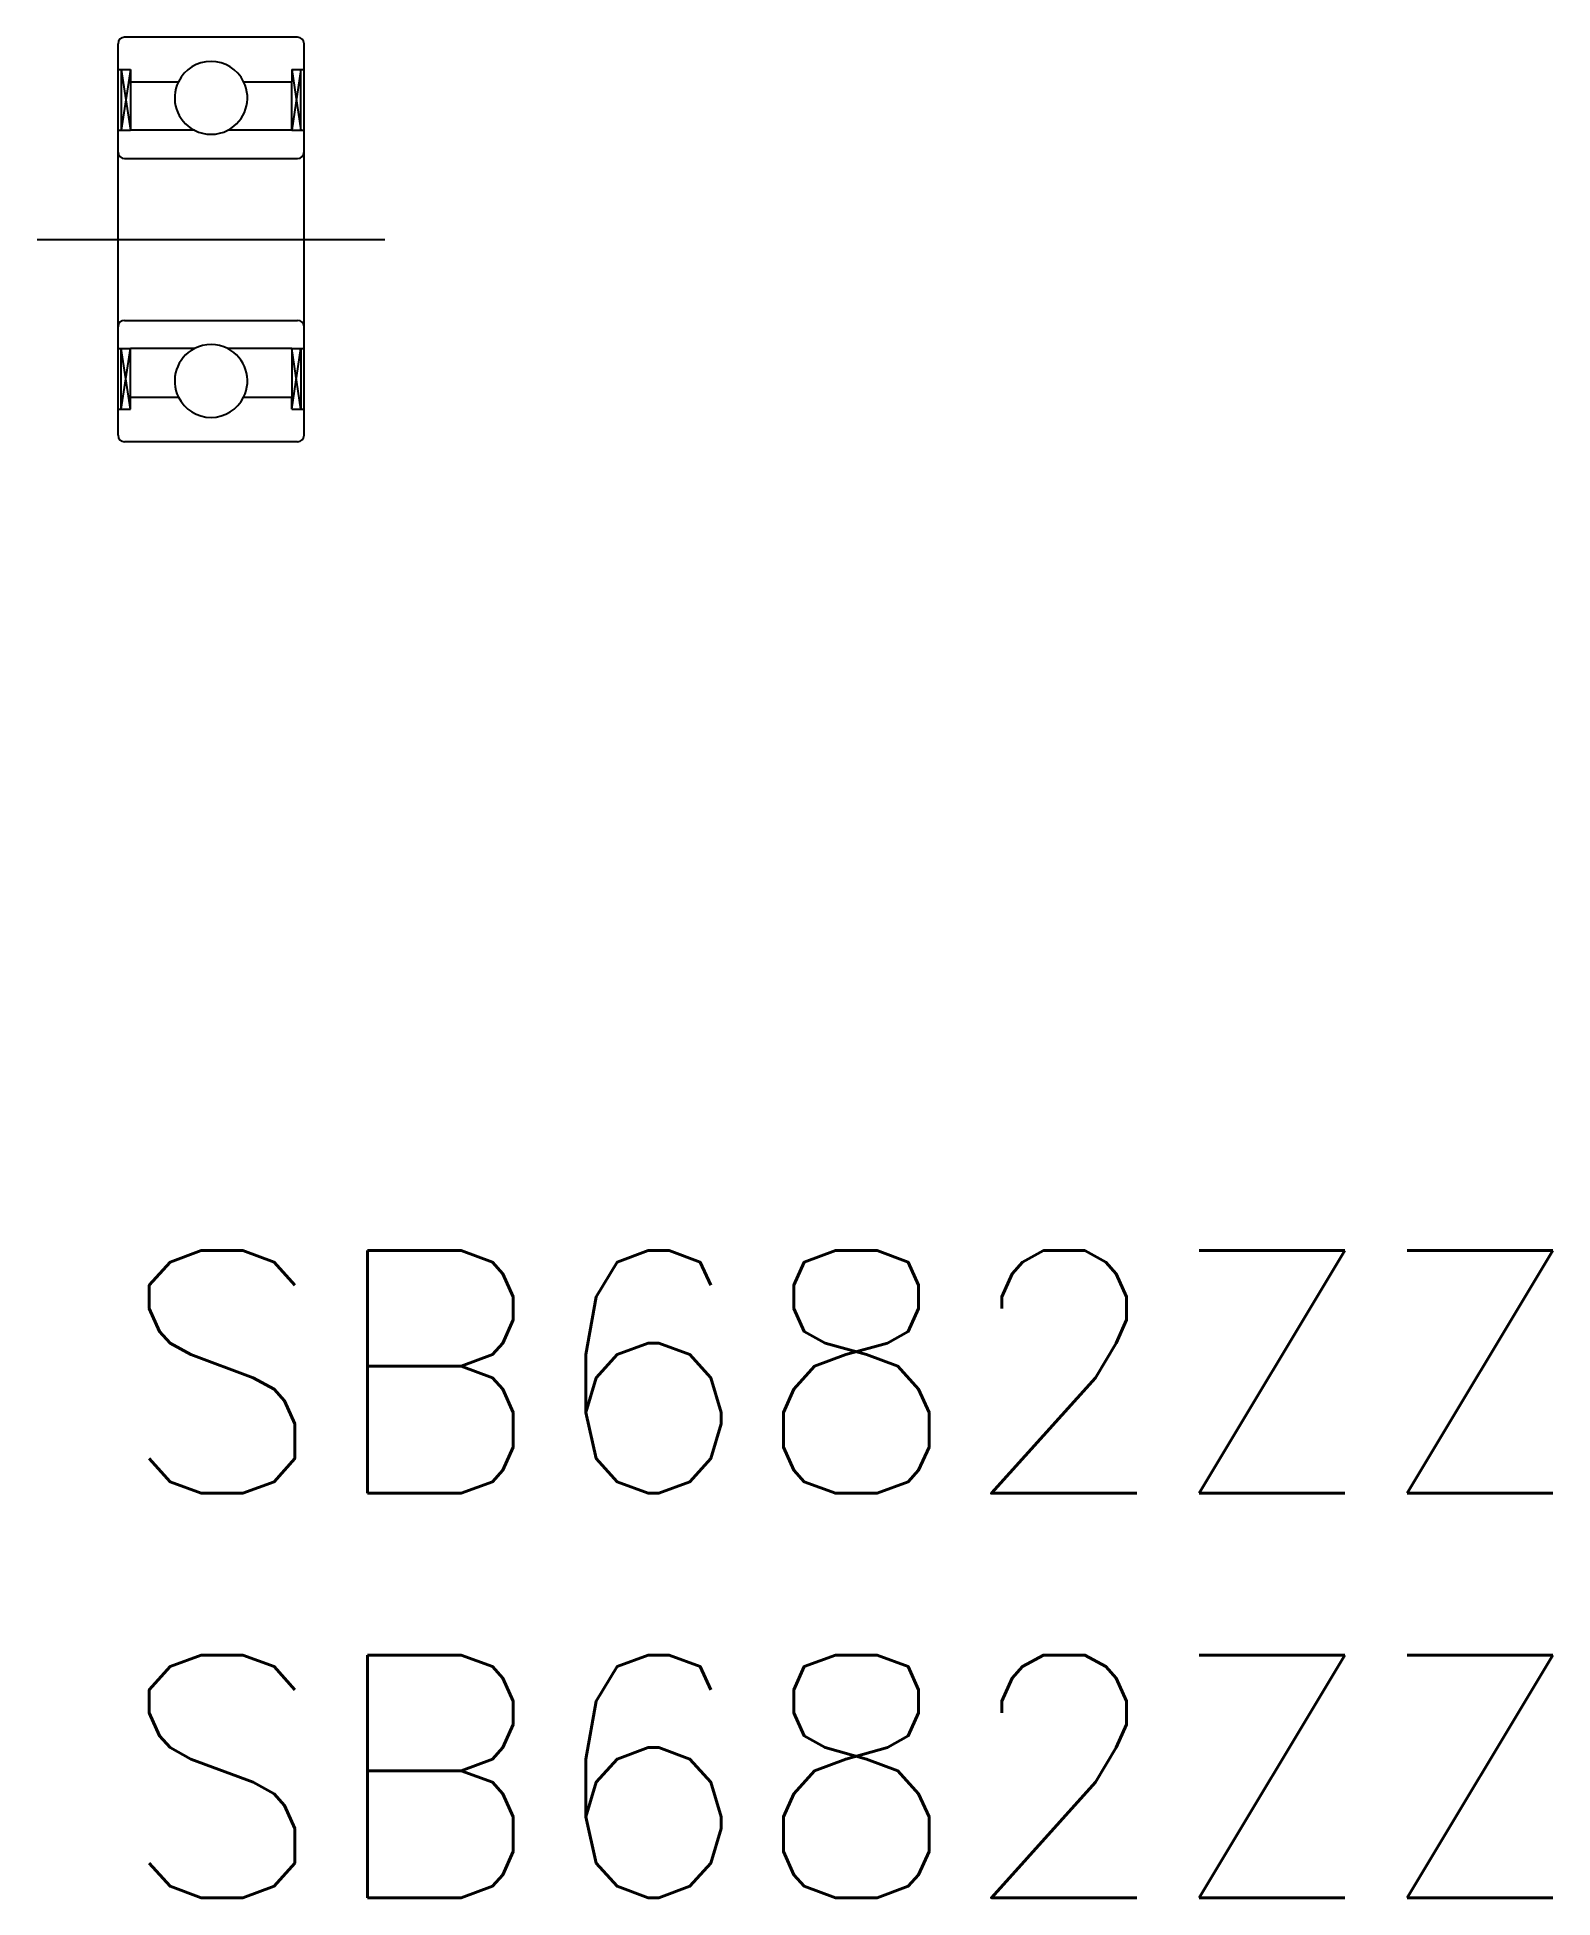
# Model space of a CAD drawing. Extents: x -1 to 17.7, y -8 to 15.
import ezdxf

# ---------------------------------------------------------------- set-up
doc = ezdxf.new("R2010")
doc.units = 0
doc.header["$LTSCALE"] = 0.5
doc.linetypes.add('CENTER', pattern=[50.8, 31.75, -6.35, 6.35, -6.35])
for name, color, linetype in [('MSM_CENTER', 1, 'CENTER'), ('MSM_CONTINUOUS', 7, 'CONTINUOUS'), ('MSM_NARROW', 5, 'CONTINUOUS'), ('MSM_PART_NUMBER', 7, 'CONTINUOUS')]:
    doc.layers.add(name, color=color, linetype=linetype)
doc.styles.get("Standard").update_dxf_attribs({"font": 'txt.shx', "height": 1, "bigfont": 'bigfont.shx'})

# ---------------------------------------------------------------- blocks, each defined once
blk = doc.blocks.new('*U6')
at = {"layer": 'MSM_PART_NUMBER'}
blk.add_text('SB682ZZ', height=3, dxfattribs=at).set_placement((0, -3))
blk = doc.blocks.new('*U7')
at = {"layer": 'MSM_PART_NUMBER'}
blk.add_text('SB682ZZ', height=3, dxfattribs=at).set_placement((0, -8))

msp = doc.modelspace()

# ---------------------------------------------------------------- linework, layer by layer
at = {"layer": 'MSM_CENTER'}
msp.add_line((-1, 12.5), (3.3, 12.5), dxfattribs=at)
at = {"layer": 'MSM_CONTINUOUS'}
for p, q in [((2.22, 15), (0.08, 15)), ((0, 10.08), (0, 14.92)), ((2.3, 10.08), (2.3, 14.92)), ((0, 14.6), (0.153, 14.6)), ((0.038, 14.6), (0.038, 13.85)), ((0.153, 14.6), (0.153, 14.45)), ((2.147, 14.6), (2.3, 14.6)), ((2.147, 14.6), (2.147, 14.45)), ((2.262, 13.85), (2.262, 14.6)), ((0.153, 14.45), (0.747, 14.45)), ((0.153, 14.45), (0.153, 13.85)), ((1.553, 14.45), (2.147, 14.45)), ((2.147, 13.85), (2.147, 14.45)), ((0, 13.85), (0.153, 13.85)), ((0.944, 13.85), (0.153, 13.85)), ((2.147, 13.85), (1.356, 13.85)), ((2.147, 13.85), (2.3, 13.85)), ((0.08, 13.5), (2.22, 13.5)), ((0.08, 11.5), (2.22, 11.5)), ((0, 11.15), (0.153, 11.15)), ((0.038, 10.4), (0.038, 11.15)), ((0.944, 11.15), (0.153, 11.15)), ((0.153, 10.55), (0.153, 11.15)), ((2.147, 11.15), (1.356, 11.15)), ((2.147, 11.15), (2.147, 10.55)), ((2.147, 11.15), (2.3, 11.15)), ((2.262, 11.15), (2.262, 10.4)), ((0, 10.4), (0.153, 10.4)), ((0.153, 10.55), (0.747, 10.55)), ((0.153, 10.4), (0.153, 10.55)), ((1.553, 10.55), (2.147, 10.55)), ((2.147, 10.4), (2.147, 10.55)), ((2.147, 10.4), (2.3, 10.4)), ((2.22, 10), (0.08, 10))]:
    msp.add_line(p, q, dxfattribs=at)
for centre, radius, start, end in [((0.08, 14.92), 0.08, 90, 180), ((2.22, 14.92), 0.08, 0, 90), ((1.15, 14.25), 0.45, 26.3878, 153.6122), ((1.15, 14.25), 0.45, 153.6122, 242.734), ((1.15, 14.25), 0.45, 297.266, 26.3878), ((1.15, 14.25), 0.45, 242.734, 297.266), ((0.08, 13.58), 0.08, 180, 270), ((2.22, 13.58), 0.08, 270, 0), ((0.08, 11.42), 0.08, 90, 180), ((2.22, 11.42), 0.08, 0, 90), ((1.15, 10.75), 0.45, 117.266, 206.3878), ((1.15, 10.75), 0.45, 62.734, 117.266), ((1.15, 10.75), 0.45, 333.6122, 62.734), ((1.15, 10.75), 0.45, 206.3878, 333.6122), ((0.08, 10.08), 0.08, 180, 270), ((2.22, 10.08), 0.08, 270, 0)]:
    msp.add_arc(centre, radius, start, end, dxfattribs=at)
at = {"layer": 'MSM_NARROW'}
for p, q in [((0.153, 14.6), (0.038, 13.85)), ((0.038, 14.6), (0.153, 13.85)), ((2.262, 14.6), (2.147, 13.85)), ((2.147, 14.6), (2.262, 13.85)), ((0.153, 10.4), (0.038, 11.15)), ((0.038, 10.4), (0.153, 11.15)), ((2.262, 10.4), (2.147, 11.15)), ((2.147, 10.4), (2.262, 11.15))]:
    msp.add_line(p, q, dxfattribs=at)

# ---------------------------------------------------------------- block references
at = {"layer": 'MSM_CONTINUOUS'}
for name in ['*U6', '*U7']:
    msp.add_blockref(name, (0, 0), dxfattribs=at)

doc.saveas('drawing.dxf')
